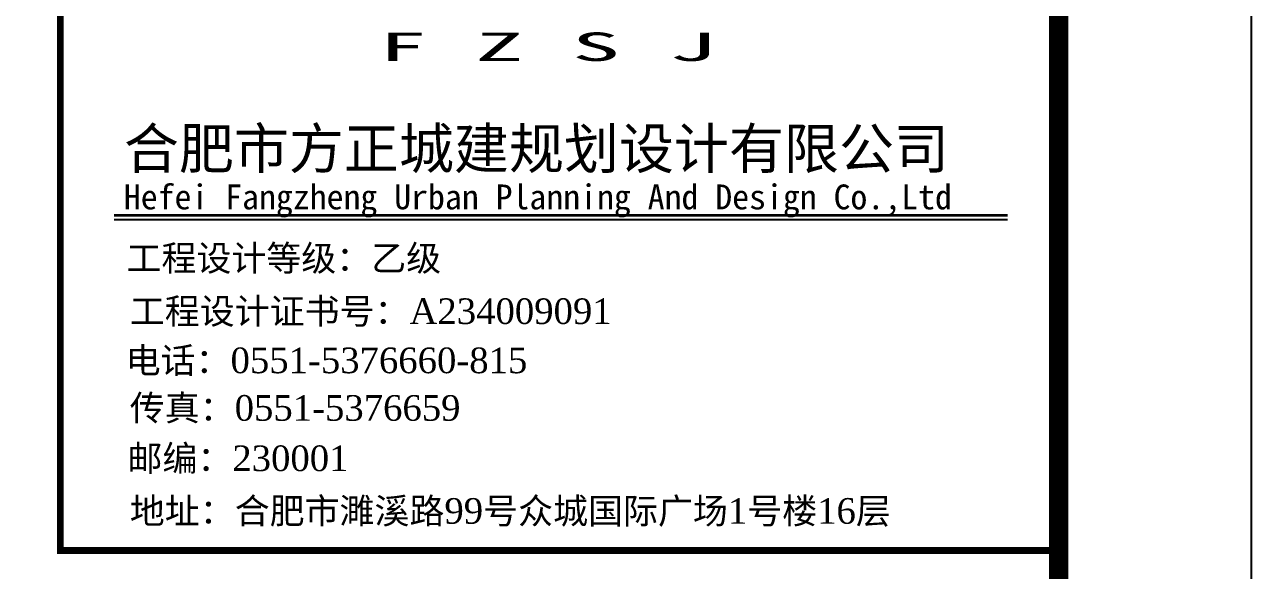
# Model space of a CAD drawing. Extents: x 962303 to 1579583, y -174742 to 224716.
# Drawn here: x 1570045 to 1579583, y 5056 to 9302 of the extents above; entities that cross this region are included whole.
import ezdxf

# ---------------------------------------------------------------- set-up
doc = ezdxf.new("R2010")
doc.units = 0
doc.header["$LTSCALE"] = 1000
doc.header["$MEASUREMENT"] = 0
doc.layers.add('PUB_TEXT', color=7, linetype='Continuous')
doc.layers.add('PUB_TITLE', color=4, linetype='Continuous')
doc.styles.add('-黑体', font='simhei.ttf', dxfattribs={"width": 0.7})
doc.styles.add('GHF', font='times.ttf')
doc.styles.add('STYLE1', font='simhei.ttf', dxfattribs={"width": 0.8})

msp = doc.modelspace()

# ---------------------------------------------------------------- linework, layer by layer
at = {"color": 4, "lineweight": 35}
msp.add_line((1570741.9, 7818.9), (1577686.6, 7818.9), dxfattribs=at)
at = {"color": 4, "lineweight": -2}
msp.add_line((1570741.9, 7785.5), (1577686.6, 7785.5), dxfattribs=at)
at = {"layer": 'PUB_TITLE'}
msp.add_lwpolyline([(1334333.3, -48741.9), (1579583.3, -48741.9), (1579583.3, 14258.1), (1334333.3, 14258.1)], close=True, dxfattribs=at)
at = {"layer": 'PUB_TITLE', "const_width": 150}
msp.add_lwpolyline([(1338083.3, -47241.9), (1578083.3, -47241.9), (1578083.3, 12758.1), (1338083.3, 12758.1)], close=True, dxfattribs=at)
at = {"layer": 'PUB_TITLE', "color": 4, "const_width": 52.2}
msp.add_lwpolyline([(1570321.8, 5211.5), (1578083.3, 5211.5), (1578083.3, 12758.1), (1570321.8, 12758.1)], close=True, dxfattribs=at)

# ---------------------------------------------------------------- texts
at = {"layer": 'PUB_TEXT'}
for s, height, style, p in [('合肥市方正城建规划设计有限公司', 313.532, '-黑体', (1570816.8, 8181)), ('Hefei Fangzheng Urban Planning And Design Co.,Ltd', 193.136, '-黑体', (1570816.3, 7864.8)), ('工程设计等级：乙级', 199.26, 'GHF', (1570837.3, 7385.6)), ('工程设计证书号：A234009091', 199.265, 'GHF', (1570862.9, 6973.2)), ('电话：0551-5376660-815', 199.265, 'GHF', (1570830.8, 6590.6)), ('传真：0551-5376659', 199.265, 'GHF', (1570862.9, 6220.7)), ('邮编：230001', 199.26, 'GHF', (1570844.7, 5829.2)), ('地址：合肥市濉溪路99号众城国际广场1号楼16层', 199.265, 'GHF', (1570862.9, 5419.9))]:
    msp.add_text(s, height=height, dxfattribs=dict(at, style=style)).set_placement(p)
at = {"layer": 'PUB_TITLE', "color": 4, "style": 'STYLE1', "width": 2.5}
msp.add_text('F Z S J', height=221.03, dxfattribs=at).set_placement((1572795.7, 9018.9))

doc.saveas('drawing.dxf')
